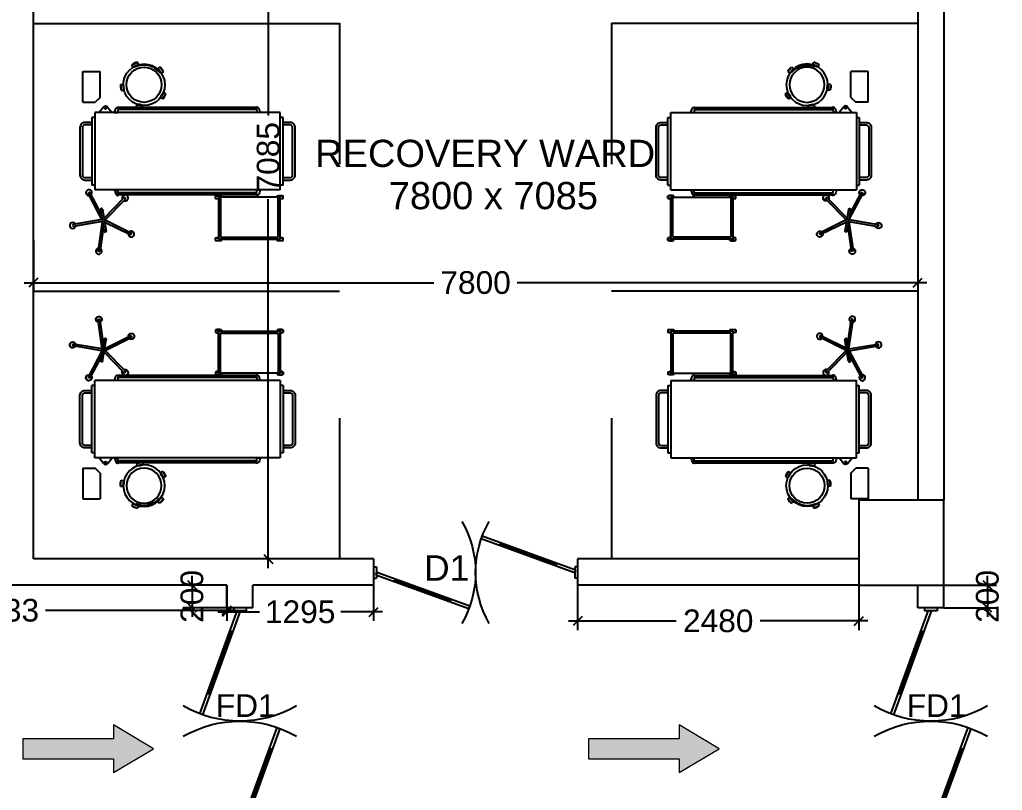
# Model space of a CAD drawing. Extents: x 7897917 to 8423973, y -6487334 to -6173396.
# Drawn here: x 7951683 to 7960350, y -6428769 to -6421973 of the extents above; entities that cross this region are included whole.
import ezdxf
from ezdxf.enums import TextEntityAlignment as Align

# ---------------------------------------------------------------- set-up
doc = ezdxf.new("R2010")
doc.units = 0
doc.header["$LTSCALE"] = 600
doc.header["$MEASUREMENT"] = 0
doc.header["$PDMODE"] = 35
doc.layers.get('0').update_dxf_attribs({"linetype": 'CONTINUOUS'})
doc.layers.get('Defpoints').update_dxf_attribs({"linetype": 'CONTINUOUS'})
for name, color, linetype in [('Beds', 33, 'CONTINUOUS'), ('DOOR', 32, 'CONTINUOUS'), ('Fire Door', 10, 'CONTINUOUS'), ('furniture', 33, 'CONTINUOUS'), ('joinery', 7, 'CONTINUOUS'), ('LA-column', 3, 'CONTINUOUS'), ('LOADING', 140, 'CONTINUOUS'), ('P-Wall', 8, 'CONTINUOUS'), ('Room Dim', 1, 'CONTINUOUS'), ('TEXT', 6, 'CONTINUOUS'), ('Walls', 7, 'CONTINUOUS'), ('Working Dim', 5, 'CONTINUOUS')]:
    doc.layers.add(name, color=color, linetype=linetype)
doc.styles.add('ari', font='arial.ttf')
doc.styles.add('ARIAL', font='arial.ttf')
doc.linetypes.add('ZIGZAG', pattern='A,0.0001,-0.2,[131,ltypeshp.shx,S=0.2,R=0,X=-0.2,Y=0],-0.4,[131,ltypeshp.shx,S=0.2,R=180,X=0.2,Y=0],-0.2', length=0.8001)
doc.dimstyles.new('int. dim', dxfattribs={"dimtxt": 450, "dimasz": 80, "dimexe": 80, "dimexo": 0, "dimgap": 70, "dimtad": 0, "dimdec": 0, "dimzin": 12, "dimdsep": 46, "dimtxsty": 'ari', "dimblk": 'OBLIQUE', "dimcen": 2, "dimdle": 80, "dimclrd": 256, "dimclre": 256, "dimclrt": 6, "dimadec": 0, "dimazin": 0, "dimtfac": 1, "dimtdec": 0, "dimtix": 1, "dimtmove": 2, "dimatfit": 3, "dimfxl": 1, "dimtolj": 1, "dimtzin": 0, "dimlwd": -1, "dimlwe": -1, "dimarcsym": 0})

# ---------------------------------------------------------------- blocks, each defined once
blk = doc.blocks.new('A$C15456D16')
at = {"layer": 'Fire Door'}
for p, q in [((978.6, 22.6), (65.1, 355.1)), ((978.6, 22.6), (65.1, 355.1)), ((978.7, 22.6), (65.1, 355.1)), ((969.1, -3.6), (55.6, 329)), ((969.1, -3.6), (55.6, 329)), ((969.2, -3.6), (55.6, 329)), ((247.8, 288.6), (238.3, 262.5)), ((247.8, 288.6), (238.3, 262.5)), ((247.8, 288.6), (238.3, 262.5)), ((791.2, 76), (243, 275.5)), ((791.2, 76), (243, 275.5)), ((791.2, 76), (243, 275.5)), ((795.9, 89.1), (786.4, 63)), ((795.9, 89.1), (786.4, 63)), ((795.9, 89.1), (786.4, 63)), ((-1000, 55.6), (-972.2, 55.6)), ((-1000, -55.6), (-1000, 55.6)), ((-1000, 55.6), (-972.2, 55.6)), ((-1000, -55.6), (-1000, 55.6)), ((-1000, 55.6), (-972.2, 55.6)), ((-1000, -55.6), (-1000, 55.6)), ((-978.6, -22.6), (-969.1, 3.6)), ((-978.6, -22.6), (-969.1, 3.6)), ((-978.6, -22.6), (-969.1, 3.6)), ((-972.2, -55.6), (-972.2, 55.6)), ((-972.2, -55.6), (-972.2, 55.6)), ((-972.2, -55.6), (-972.2, 55.6)), ((-969.1, 3.6), (-55.6, -329)), ((-969.1, 3.6), (-55.6, -329)), ((-969.1, 3.6), (-55.5, -329)), ((978.6, 22.6), (969.1, -3.6)), ((978.6, 22.6), (969.1, -3.6)), ((978.7, 22.6), (969.2, -3.6)), ((1000, 55.6), (972.2, 55.6)), ((972.2, -55.6), (972.2, 55.6)), ((1000, 55.6), (972.2, 55.6)), ((972.2, -55.6), (972.2, 55.6)), ((1000, 55.6), (972.2, 55.6)), ((972.2, -55.6), (972.2, 55.6)), ((1000, -55.6), (1000, 55.6)), ((1000, -55.6), (1000, 55.6)), ((1000, -55.6), (1000, 55.6)), ((-1000, -55.6), (-972.2, -55.6)), ((-1000, -55.6), (-972.2, -55.6)), ((-1000, -55.6), (-972.2, -55.6)), ((-978.6, -22.6), (-65.1, -355.1)), ((-978.6, -22.6), (-65.1, -355.1)), ((-978.6, -22.6), (-65, -355.1)), ((-795.9, -89.1), (-786.4, -63)), ((-795.9, -89.1), (-786.4, -63)), ((-795.9, -89.1), (-786.4, -63)), ((-791.2, -76), (-243, -275.5)), ((-791.2, -76), (-243, -275.5)), ((-791.2, -76), (-243, -275.5)), ((1000, -55.6), (972.2, -55.6)), ((1000, -55.6), (972.2, -55.6)), ((1000, -55.6), (972.2, -55.6)), ((-238.3, -262.5), (-247.8, -288.6)), ((-238.3, -262.5), (-247.8, -288.6)), ((-238.3, -262.5), (-247.8, -288.6))]:
    blk.add_line(p, q, dxfattribs=at)
at = {"layer": 'Fire Door', "extrusion": (0, 0, -1)}
for centre, major_axis, start_param, end_param in [((-1000, 0), (-1000, 0.1), 2.617886, 3.665084), ((-1000, 0), (-1000, 0.1), 2.617886, 3.665084), ((-1000, 0), (-1000, 0.1), 2.617886, 3.665084), ((1000, 0), (1000, 0.1), 2.618102, 3.665299), ((1000, 0), (1000, 0.1), 2.618102, 3.665299), ((1000, 0), (1000, 0.1), 2.618102, 3.665299)]:
    blk.add_ellipse(centre, major_axis=major_axis, ratio=1, start_param=start_param, end_param=end_param, dxfattribs=at)
blk = doc.blocks.new('_Oblique')
at = {"color": 0, "linetype": 'ByBlock', "lineweight": -2}
blk.add_line((-0.5, -0.5), (0.5, 0.5), dxfattribs=at)
blk = doc.blocks.new('*D1033')
at = {"layer": 'Defpoints', "color": 0, "transparency": 16777216}
for p in [(7959834.2, -6426958.7, 5.1), (7959834.2, -6427158.7), (7960218.7, -6427158.7)]:
    blk.add_point(p, dxfattribs=at)
at = {"layer": 'Working Dim', "transparency": 16777216}
for p, q in [((7960218.7, -6426958.7), (7960218.7, -6426878.7)), ((7959834.2, -6426958.7), (7960298.7, -6426958.7)), ((7960218.7, -6426958.7), (7960218.7, -6427158.7)), ((7959834.2, -6427158.7), (7960298.7, -6427158.7)), ((7960218.7, -6427158.7), (7960218.7, -6427238.7))]:
    blk.add_line(p, q, dxfattribs=at)
at = {"layer": 'Working Dim', "transparency": 16777216, "xscale": 80, "yscale": 80, "zscale": 80}
for p, rotation in [((7960218.7, -6426958.7), 270), ((7960218.7, -6427158.7), 90)]:
    blk.add_blockref('_Oblique', p, dxfattribs=dict(at, rotation=rotation))
at = {"layer": 'Working Dim', "color": 6, "transparency": 16777216, "insert": (7960218.7, -6427058.7), "char_height": 200, "attachment_point": 5, "rotation": 90, "style": 'ari'}
blk.add_mtext('\\A1;200', dxfattribs=at)
blk = doc.blocks.new('Z$W@#5624')
at = {"layer": 'DOOR'}
for p, q in [((19.2, 469.7), (840.4, 768.6)), ((27.7, 446.2), (848.9, 745.1)), ((187.7, 517.8), (680.4, 697.1)), ((676.2, 708.8), (684.7, 685.4)), ((183.4, 529.5), (192, 506)), ((0, 399.5), (0, 499.4)), ((0, 499.4), (25, 499.4)), ((19.2, 469.7), (27.7, 446.2)), ((25, 399.5), (25, 499.4)), ((1770, 452.6), (948.8, 153.7)), ((1778.6, 429.2), (1770, 452.6)), ((1797.8, 499.4), (1772.8, 499.4)), ((1772.8, 399.5), (1772.8, 499.4)), ((1797.8, 399.5), (1797.8, 499.4)), ((0, 399.5), (25, 399.5)), ((1778.6, 429.2), (957.4, 130.3)), ((1610.1, 381.1), (1117.3, 201.8)), ((1614.3, 369.4), (1605.8, 392.9)), ((1797.8, 399.5), (1772.8, 399.5)), ((1113.1, 213.5), (1121.6, 190.1))]:
    blk.add_line(p, q, dxfattribs=at)
at = {"layer": 'DOOR', "color": 145}
for centre, start_param, end_param in [((0, 449.4), 2.617994, 3.665191), ((1797.8, 449.4), -0.523599, 0.523599)]:
    blk.add_ellipse(centre, major_axis=(-898.9, 0), ratio=1, start_param=start_param, end_param=end_param, dxfattribs=at)
blk = doc.blocks.new('HF12177-P')
for p, q in [((-0.0196, -0.007), (-0.1885, 0.2255)), ((0, 0), (-0.1724, 0.2372)), ((0, 0), (0.1724, 0.2372)), ((0.0196, -0.007), (0.1885, 0.2255)), ((-0.0631, -0.027), (-0.2951, -0.1024)), ((-0.01, -0.0308), (-0.2889, -0.1214)), ((-0.12, -0.015), (-0.12, -0.019)), ((-0.112, -0.007), (0.112, -0.007)), ((-0.112, -0.027), (0.112, -0.027)), ((-0.1, -0.007), (-0.1, -0.027)), ((-0.01, -0.0308), (-0.01, -0.324)), ((0.01, -0.0308), (0.01, -0.324)), ((0.01, -0.0308), (0.2889, -0.1214)), ((0.0631, -0.027), (0.2951, -0.1024)), ((0.1, -0.007), (0.1, -0.027)), ((0.12, -0.015), (0.12, -0.019))]:
    blk.add_line(p, q)
for centre, radius, start, end in [((-0.1852, 0.2378), 0.03, 325.47122, 286.52878), ((-0.1821, 0.2302), 0.008, 126.37327, 216), ((0, -0.017), 0.315, 125.62673, 126.37327), ((-0.1788, 0.2325), 0.008, 36, 125.62673), ((0.1852, 0.2378), 0.03, 253.47122, 214.52878), ((0.1788, 0.2325), 0.008, 54.37327, 144), ((0, -0.017), 0.315, 53.62673, 54.37327), ((0.1821, 0.2302), 0.008, 324, 53.62673), ((-0.2996, -0.1144), 0.03, 37.47122, 358.52878), ((-0.112, -0.015), 0.008, 90, 180), ((-0.112, -0.019), 0.008, 180, 270), ((0.112, -0.015), 0.008, 0, 90), ((0.112, -0.019), 0.008, 270, 0), ((0.2996, -0.1144), 0.03, 181.47122, 142.52878), ((-0.2926, -0.11), 0.008, 108, 197.62673), ((0, -0.017), 0.315, 197.62673, 198.37327), ((-0.2914, -0.1138), 0.008, 198.37327, 288), ((0.2914, -0.1138), 0.008, 252, 341.62673), ((0.2926, -0.11), 0.008, 342.37327, 72), ((0, -0.017), 0.315, 341.62673, 342.37327), ((0, -0.332), 0.03, 109.47122, 70.52878), ((-0.002, -0.324), 0.008, 180, 269.62673), ((0, -0.017), 0.315, 269.62673, 270.37327), ((0.002, -0.324), 0.008, 270.37327, 0)]:
    blk.add_arc(centre, radius, start, end)
blk = doc.blocks.new('HF10037A-P')
for p, q in [((-0.0301, 0.4129), (-0.0301, 0.3879)), ((0.0299, 0.4129), (-0.0301, 0.4129)), ((0.0299, 0.4129), (0.0299, 0.3879)), ((0.0299, 0.3879), (-0.0301, 0.3879)), ((-0.2161, 0.2789), (-0.2303, 0.2206)), ((-0.2303, 0.2206), (-0.206, 0.2147)), ((-0.2161, 0.2789), (-0.1918, 0.273)), ((-0.1918, 0.273), (-0.206, 0.2147)), ((0.1909, 0.2372), (0.2004, 0.2402)), ((0.1911, 0.2695), (0.2149, 0.2771)), ((0.1911, 0.2695), (0.2094, 0.2124)), ((0.2094, 0.2124), (0.2332, 0.22)), ((0.2149, 0.2771), (0.2332, 0.22)), ((-0.1637, 0.0065), (-0.1487, 0.0264)), ((-0.1637, 0.0065), (-0.1157, -0.0296)), ((-0.1487, 0.0264), (-0.1007, -0.0096)), ((0.0965, -0.0108), (0.1459, 0.0231)), ((0.1106, -0.0314), (0.1601, 0.0025)), ((0.1107, 0.0109), (0.1162, 0.0026)), ((0.1601, 0.0025), (0.1459, 0.0231)), ((-0.1157, -0.0296), (-0.1007, -0.0096)), ((0.1106, -0.0314), (0.0965, -0.0108))]:
    blk.add_line(p, q)
for radius in [0.21, 0.1775]:
    blk.add_circle((0, 0.1775), radius)
for centre, radius, start, end in [((-0.0001, 0.3254), 0.0925, 71.07536, 108.92464), ((-0.0001, 0.4754), 0.0925, 251.07536, 288.92464), ((-0.1382, 0.229), 0.0925, 147.34193, 185.19122), ((-0.2839, 0.2646), 0.0925, 327.34193, 5.19122), ((0, 0.1775), 0.2, 303.60368, 17.3657), ((0.2836, 0.2676), 0.0925, 178.84116, 216.69044), ((0.1407, 0.2219), 0.0925, 358.84116, 36.69044), ((-0.0871, 0.0584), 0.0925, 214.18748, 252.03677), ((-0.1772, -0.0615), 0.0925, 34.18748, 72.03677), ((0.1707, -0.066), 0.0925, 105.51211, 143.3614), ((0.0859, 0.0577), 0.0925, 285.51211, 323.3614)]:
    blk.add_arc(centre, radius, start, end)
blk = doc.blocks.new('ME17678-P')
at = {"layer": 'furniture', "color": 21}
for p, q in [((-0.05, 0.175), (0.26, 0.175)), ((-0.05, 0.175), (-0.05, 0.05)), ((0.26, 0.175), (0.26, 0)), ((0, 0), (-0.05, 0.05)), ((0, 0), (0.26, 0))]:
    blk.add_line(p, q, dxfattribs=at)
blk = doc.blocks.new('A$C6969112B')
at = {"layer": 'furniture', "color": 8}
for p, q in [((477.6, 1766.3), (1159.9, 1766.3)), ((477.6, 130.9), (477.6, 1766.3)), ((521.2, 1792.5), (1116.3, 1792.5)), ((521.2, 1766.3), (521.2, 1792.5)), ((1116.3, 1766.3), (1116.3, 1792.5)), ((1159.9, 130.9), (1159.9, 1766.3)), ((428.3, 1689), (477.6, 1728.6)), ((428.3, 1654.1), (477.6, 1614.5)), ((476, 1595), (476, 1560.9)), ((1161.6, 1595), (1161.6, 1560.9)), ((432.3, 1559.1), (432.3, 1556.9)), ((433.9, 342.6), (433.9, 1556.9)), ((451.4, 342.6), (451.4, 1556.9)), ((453, 1559.1), (453, 1556.9)), ((1184.5, 1559.1), (1184.5, 1556.9)), ((1186.1, 342.6), (1186.1, 1556.9)), ((1203.6, 342.6), (1203.6, 1556.9)), ((1205.2, 1559.1), (1205.2, 1556.9)), ((1234.1, 702.5), (1212.3, 702.5)), ((1212.3, 702.5), (1212.3, 650.2)), ((1234.1, 702.5), (1234.1, 676.4)), ((1605, 702.5), (1583.2, 702.5)), ((1583.2, 702.5), (1583.2, 676.4)), ((1605, 702.5), (1605, 650.2)), ((1223.2, 650.2), (1212.3, 650.2)), ((1223.2, 130.9), (1223.2, 676.4)), ((1223.2, 676.4), (1594.1, 676.4)), ((1223.2, 658.9), (1576.7, 658.9)), ((1576.7, 658.9), (1576.7, 148.4)), ((1594.1, 676.4), (1594.1, 130.9)), ((1605, 650.2), (1594.1, 650.2)), ((432.3, 340.4), (432.3, 342.6)), ((453, 340.4), (453, 342.6)), ((476, 304.5), (476, 338.6)), ((1161.6, 304.5), (1161.6, 338.6)), ((1184.5, 340.4), (1184.5, 342.6)), ((1205.2, 340.4), (1205.2, 342.6)), ((1159.9, 130.9), (477.6, 130.9)), ((521.2, 104.7), (521.2, 130.9)), ((1116.3, 104.7), (521.2, 104.7)), ((1116.3, 104.7), (1116.3, 130.9)), ((1223.2, 157.1), (1212.3, 157.1)), ((1212.3, 157.1), (1212.3, 104.7)), ((1234.1, 104.7), (1212.3, 104.7)), ((1576.7, 148.4), (1223.2, 148.4)), ((1594.1, 130.9), (1223.2, 130.9)), ((1234.1, 130.9), (1234.1, 104.7)), ((1583.2, 130.9), (1583.2, 104.7)), ((1605, 104.7), (1583.2, 104.7)), ((1605, 157.1), (1594.1, 157.1)), ((1605, 157.1), (1605, 104.7))]:
    blk.add_line(p, q, dxfattribs=at)
for points in [[(564.9, 1792.5), (564.9, 1853.6, -0.414214), (608.5, 1897.3), (1029, 1897.3, -0.414214), (1072.7, 1853.6), (1072.7, 1792.5)], [(586.7, 1792.5), (586.7, 1853.6, -0.414214), (608.5, 1875.4), (1029, 1875.4, -0.414214), (1050.8, 1853.6), (1050.8, 1792.5)], [(476, 1592.7), (451.4, 1585, 0.318781), (430, 1563.1), (430, 1559.1), (455.4, 1559.1), (455.4, 1563.1), (476, 1563.1)], [(1161.6, 1592.7), (1186.1, 1585, -0.318781), (1207.6, 1563.1), (1207.6, 1559.1), (1182.1, 1559.1), (1182.1, 1563.1), (1161.6, 1563.1)], [(476, 306.8), (451.4, 314.4, -0.318781), (430, 336.4), (430, 340.4), (455.4, 340.4), (455.4, 336.4), (476, 336.4)], [(1161.6, 306.8), (1186.1, 314.4, 0.318781), (1207.6, 336.4), (1207.6, 340.4), (1182.1, 340.4), (1182.1, 336.4), (1161.6, 336.4)], [(1072.7, 104.7), (1072.7, 43.6, -0.414214), (1029, 0), (608.5, 0, -0.414214), (564.9, 43.6), (564.9, 104.7)], [(1050.8, 104.7), (1050.8, 43.6, -0.414214), (1029, 21.8), (608.5, 21.8, -0.414214), (586.7, 43.6), (586.7, 104.7)]]:
    blk.add_lwpolyline(points, format="xyb", dxfattribs=at)
for points in [[(476, 1595), (477.6, 1595)], [(476, 1560.9), (477.6, 1560.9)], [(1161.6, 1595), (1159.9, 1595)], [(1161.6, 1560.9), (1159.9, 1560.9)], [(432.3, 1556.9), (453, 1556.9)], [(1205.2, 1556.9), (1184.5, 1556.9)], [(432.3, 342.6), (453, 342.6)], [(476, 338.6), (477.6, 338.6)], [(476, 304.5), (477.6, 304.5)], [(1161.6, 338.6), (1159.9, 338.6)], [(1161.6, 304.5), (1159.9, 304.5)], [(1205.2, 342.6), (1184.5, 342.6)]]:
    blk.add_lwpolyline(points, dxfattribs=at)
blk.add_circle((435.1, 1671.6), 9.27, dxfattribs=at)
for centre, radius, start, end in [((440.7, 1671.6), 21.4, 125.42703, 234.57297), ((1288.7, 676.4), 80.7, 161.07536, 198.92464), ((1157.8, 676.4), 80.7, 0, 18.92464), ((1659.6, 676.4), 80.7, 161.07536, 180), ((1528.7, 676.4), 80.7, 341.07536, 18.92464), ((1288.7, 130.9), 80.7, 161.07536, 198.92464), ((1157.8, 130.9), 80.7, 341.07536, 0), ((1659.6, 130.9), 80.7, 180, 198.92464), ((1528.7, 130.9), 80.7, 341.07536, 18.92464)]:
    blk.add_arc(centre, radius, start, end, dxfattribs=at)
at = {"layer": 'LOADING', "color": 8, "yscale": 872.7299101983663, "zscale": 872.7299101979671}
for name, p, xscale, rotation in [('HF12177-P', (1424.7, 1676), -872.7299101979006, 170.2976301882088), ('HF10037A-P', (215.1, 1178), -872.7299102004868, 353.6512974186875)]:
    blk.add_blockref(name, p, dxfattribs=dict(at, xscale=xscale, rotation=rotation))
at = {"layer": 'LOADING', "color": 8, "xscale": -872.7299101983663, "yscale": 872.7299101983663, "zscale": 872.7299101979671}
blk.add_blockref('ME17678-P', (343.2, 1718.8), dxfattribs=at)
blk = doc.blocks.new('*D1500')
at = {"layer": 'Defpoints', "color": 0, "transparency": 16777216}
for p in [(7953510, -6426958.7), (7954804, -6426958.7, 5.1), (7954804, -6427195.6)]:
    blk.add_point(p, dxfattribs=at)
at = {"layer": 'Working Dim', "transparency": 16777216}
for p, q in [((7953510, -6426958.7), (7953510, -6427275.6)), ((7954804, -6426958.7), (7954804, -6427275.6)), ((7953430, -6427195.6), (7953797, -6427195.6)), ((7954884, -6427195.6), (7954517, -6427195.6))]:
    blk.add_line(p, q, dxfattribs=at)
at = {"layer": 'Working Dim', "transparency": 16777216, "xscale": 80, "yscale": 80, "zscale": 80, "rotation": 180}
blk.add_blockref('_Oblique', (7953510, -6427195.6), dxfattribs=at)
at = {"layer": 'Working Dim', "transparency": 16777216, "xscale": 80, "yscale": 80, "zscale": 80}
blk.add_blockref('_Oblique', (7954804, -6427195.6), dxfattribs=at)
at = {"layer": 'Working Dim', "color": 6, "transparency": 16777216, "insert": (7954157, -6427195.6), "char_height": 200, "attachment_point": 5, "style": 'ari'}
blk.add_mtext('\\A1;1295', dxfattribs=at)
blk = doc.blocks.new('*D1501')
at = {"layer": 'Defpoints', "color": 0, "transparency": 16777216}
for p in [(7949577, -6426958.7, 13.3), (7953510, -6426958.7), (7953510, -6427181.9)]:
    blk.add_point(p, dxfattribs=at)
at = {"layer": 'Working Dim', "transparency": 16777216}
for p, q in [((7949577, -6426958.7), (7949577, -6427261.9)), ((7953510, -6426958.7), (7953510, -6427261.9)), ((7949497, -6427181.9), (7951174.9, -6427181.9)), ((7953590, -6427181.9), (7951912.1, -6427181.9))]:
    blk.add_line(p, q, dxfattribs=at)
at = {"layer": 'Working Dim', "transparency": 16777216, "xscale": 80, "yscale": 80, "zscale": 80, "rotation": 180}
blk.add_blockref('_Oblique', (7949577, -6427181.9), dxfattribs=at)
at = {"layer": 'Working Dim', "transparency": 16777216, "xscale": 80, "yscale": 80, "zscale": 80}
blk.add_blockref('_Oblique', (7953510, -6427181.9), dxfattribs=at)
at = {"layer": 'Working Dim', "color": 6, "transparency": 16777216, "insert": (7951543.5, -6427181.9), "char_height": 200, "attachment_point": 5, "style": 'ari'}
blk.add_mtext('\\A1;3933', dxfattribs=at)
blk = doc.blocks.new('*D1502')
at = {"layer": 'Defpoints', "color": 0, "transparency": 16777216}
for p in [(7951804, -6423921.5), (7959604, -6423921.5), (7959604, -6424292.3)]:
    blk.add_point(p, dxfattribs=at)
at = {"layer": 'Working Dim', "transparency": 16777216}
for p, q in [((7951804, -6423921.5), (7951804, -6424372.3)), ((7959604, -6423921.5), (7959604, -6424372.3)), ((7951724, -6424292.3), (7955336.6, -6424292.3)), ((7959684, -6424292.3), (7956071.5, -6424292.3))]:
    blk.add_line(p, q, dxfattribs=at)
at = {"layer": 'Working Dim', "transparency": 16777216, "xscale": 80, "yscale": 80, "zscale": 80, "rotation": 180}
blk.add_blockref('_Oblique', (7951804, -6424292.3), dxfattribs=at)
at = {"layer": 'Working Dim', "transparency": 16777216, "xscale": 80, "yscale": 80, "zscale": 80}
blk.add_blockref('_Oblique', (7959604, -6424292.3), dxfattribs=at)
at = {"layer": 'Working Dim', "color": 6, "transparency": 16777216, "insert": (7955704, -6424292.3), "char_height": 200, "attachment_point": 5, "style": 'ari'}
blk.add_mtext('\\A1;7800', dxfattribs=at)
blk = doc.blocks.new('*D1503')
at = {"layer": 'Defpoints', "color": 0, "transparency": 16777216}
for p in [(7953875.6, -6419643.7), (7954275.4, -6419643.7, 16), (7954275.4, -6426728.7, 13.3)]:
    blk.add_point(p, dxfattribs=at)
at = {"layer": 'Working Dim', "transparency": 16777216}
for p, q in [((7953875.6, -6419563.7), (7953875.6, -6422817.7)), ((7954275.4, -6419643.7), (7953795.6, -6419643.7)), ((7953875.6, -6426808.7), (7953875.6, -6423554.8)), ((7954275.4, -6426728.7), (7953795.6, -6426728.7))]:
    blk.add_line(p, q, dxfattribs=at)
at = {"layer": 'Working Dim', "transparency": 16777216, "xscale": 80, "yscale": 80, "zscale": 80}
for p, rotation in [((7953875.6, -6419643.7), 90), ((7953875.6, -6426728.7), 270)]:
    blk.add_blockref('_Oblique', p, dxfattribs=dict(at, rotation=rotation))
at = {"layer": 'Working Dim', "color": 6, "transparency": 16777216, "insert": (7953875.6, -6423186.2), "char_height": 200, "attachment_point": 5, "rotation": 90, "style": 'ari'}
blk.add_mtext('\\A1;7085', dxfattribs=at)
blk = doc.blocks.new('*D1632')
at = {"layer": 'Defpoints', "color": 0, "transparency": 16777216}
for p in [(7953510, -6426958.7), (7953203.2, -6427158.7), (7953510, -6427158.7)]:
    blk.add_point(p, dxfattribs=at)
at = {"layer": 'Working Dim', "transparency": 16777216}
for p, q in [((7953203.2, -6426958.7), (7953203.2, -6426878.7)), ((7953510, -6426958.7), (7953123.2, -6426958.7)), ((7953203.2, -6426958.7), (7953203.2, -6427158.7)), ((7953510, -6427158.7), (7953123.2, -6427158.7)), ((7953203.2, -6427158.7), (7953203.2, -6427238.7))]:
    blk.add_line(p, q, dxfattribs=at)
at = {"layer": 'Working Dim', "transparency": 16777216, "xscale": 80, "yscale": 80, "zscale": 80}
for p, rotation in [((7953203.2, -6426958.7), 270), ((7953203.2, -6427158.7), 90)]:
    blk.add_blockref('_Oblique', p, dxfattribs=dict(at, rotation=rotation))
at = {"layer": 'Working Dim', "color": 6, "transparency": 16777216, "insert": (7953203.2, -6427058.7), "char_height": 200, "attachment_point": 5, "rotation": 90, "style": 'ari'}
blk.add_mtext('\\A1;200', dxfattribs=at)
blk = doc.blocks.new('*D1646')
at = {"layer": 'Defpoints', "color": 0, "transparency": 16777216}
for p in [(7956604, -6426958.7), (7959084, -6426958.7, 1.7), (7956604, -6427275.3)]:
    blk.add_point(p, dxfattribs=at)
at = {"layer": 'Working Dim', "transparency": 16777216}
for p, q in [((7956604, -6426958.7), (7956604, -6427355.3)), ((7959084, -6426958.7), (7959084, -6427355.3)), ((7956524, -6427275.3), (7957474, -6427275.3)), ((7959164, -6427275.3), (7958214, -6427275.3))]:
    blk.add_line(p, q, dxfattribs=at)
at = {"layer": 'Working Dim', "transparency": 16777216, "xscale": 80, "yscale": 80, "zscale": 80, "rotation": 180}
blk.add_blockref('_Oblique', (7956604, -6427275.3), dxfattribs=at)
at = {"layer": 'Working Dim', "transparency": 16777216, "xscale": 80, "yscale": 80, "zscale": 80}
blk.add_blockref('_Oblique', (7959084, -6427275.3), dxfattribs=at)
at = {"layer": 'Working Dim', "color": 6, "transparency": 16777216, "insert": (7957844, -6427275.3), "char_height": 200, "attachment_point": 5, "style": 'ari'}
blk.add_mtext('\\A1;2480', dxfattribs=at)
blk = doc.blocks.new('A$C279266B1')
at = {"lineweight": 0}
h = blk.add_hatch(color=3, dxfattribs=at)
h.set_gradient(color1=(55, 181, 38), color2=(106, 220, 91), rotation=90, one_color=1, tint=0.61, name='CYLINDER')
h.paths.add_polyline_path([(0, -88.1), (-797.7, -88.1), (-797.7, -210.9), (-1151.8, 0), (-797.7, 210.9), (-797.7, 88.1), (0, 88.1)])
at = {"color": 7, "lineweight": 0, "flags": 128}
blk.add_lwpolyline([(0, -88.1), (-797.7, -88.1), (-797.7, -210.9), (-1151.8, 0), (-797.7, 210.9), (-797.7, 88.1), (0, 88.1), (0, -88.1)], dxfattribs=at)

msp = doc.modelspace()

# ---------------------------------------------------------------- linework, layer by layer
at = {"layer": 'Beds', "linetype": 'ZIGZAG', "ltscale": 0.6}
for p, q in [((7951804.043, -6422005.867), (7954504.28, -6422005.867)), ((7954504.28, -6422004.026), (7954504.28, -6423246.526)), ((7956903.807, -6422004.026), (7956903.807, -6423246.526)), ((7959604.043, -6422005.867), (7956903.807, -6422005.867)), ((7951804.043, -6424368.003), (7954504.28, -6424368.003)), ((7959604.043, -6424368.003), (7956903.807, -6424368.003)), ((7954504.28, -6425486.234), (7954504.28, -6426728.734)), ((7956903.807, -6425486.234), (7956903.807, -6426728.734))]:
    msp.add_line(p, q, dxfattribs=at)
at = {"layer": 'LA-column', "color": 2, "elevation": 1.721, "flags": 128}
msp.add_lwpolyline([(7959084.046, -6426958.688), (7959834.046, -6426958.688), (7959834.046, -6426208.688), (7959084.046, -6426208.688)], close=True, dxfattribs=at)
at = {"layer": 'Walls', "linetype": 'Continuous'}
for p, q in [((7951804.043, -6426728.685), (7951804.043, -6419643.709)), ((7959834.043, -6419643.735), (7959834.043, -6426208.688)), ((7959834.043, -6419643.735), (7959834.043, -6426208.738)), ((7959604.043, -6421558.865), (7959604.043, -6426208.688)), ((7959604.043, -6421558.865), (7959604.043, -6426208.738)), ((7954804.043, -6426728.734), (7951804.043, -6426728.685)), ((7954804.043, -6426728.738), (7954804.043, -6426958.738)), ((7959084.046, -6426728.691, 4.838), (7956604.043, -6426728.738)), ((7956604.043, -6426728.738), (7956604.043, -6426958.738)), ((7953509.954, -6426958.734), (7949577.043, -6426958.734)), ((7953509.954, -6427158.691), (7953509.954, -6426958.691)), ((7953739.954, -6427158.691), (7953739.954, -6426958.691)), ((7954804.043, -6426958.734), (7953739.954, -6426958.734)), ((7959084.046, -6426958.691, 4.838), (7956604.043, -6426958.738)), ((7959603.954, -6427158.702), (7959603.954, -6426958.702)), ((7959603.954, -6427158.702), (7959603.954, -6426958.702)), ((7959833.954, -6427158.702), (7959833.954, -6426958.702)), ((7959833.954, -6427158.702), (7959833.954, -6426958.702)), ((7953739.954, -6427158.691), (7953509.954, -6427158.691)), ((7959833.954, -6427158.702), (7959603.954, -6427158.702)), ((7959833.954, -6427158.702), (7959603.954, -6427158.702))]:
    msp.add_line(p, q, dxfattribs=at)

# ---------------------------------------------------------------- block references
at = {"layer": 'DOOR', "linetype": 'Continuous', "xscale": -1.001247152686119, "yscale": 1.001247151754797, "zscale": 1.001247151796086, "rotation": 180}
msp.add_blockref('Z$W@#5624', (7954804.043, -6426397.071), dxfattribs=at)
at = {"layer": 'Fire Door', "color": 3, "lineweight": 0, "rotation": 90}
for p in [(7953624.954, -6428158.71), (7959718.954, -6428158.72)]:
    msp.add_blockref('A$C15456D16', p, dxfattribs=at)
at = {"layer": 'P-Wall', "xscale": -1}
for p, rotation in [((7954112.2, -6422314.599), 90), ((7957295.886, -6426314.256), 270)]:
    msp.add_blockref('A$C6969112B', p, dxfattribs=dict(at, rotation=rotation))
at = {"layer": 'P-Wall'}
for p, rotation in [((7957295.886, -6422314.599), 270), ((7954112.2, -6426314.256), 90)]:
    msp.add_blockref('A$C6969112B', p, dxfattribs=dict(at, rotation=rotation))
at = {"layer": 'Room Dim', "color": 3, "lineweight": 0, "xscale": -1}
for p in [(7951711.528, -6428401.939), (7956701.044, -6428401.939)]:
    msp.add_blockref('A$C279266B1', p, dxfattribs=at)

# ---------------------------------------------------------------- texts
at = {"layer": 'Fire Door', "style": 'ARIAL'}
for p in [(7953677.038, -6428121.772), (7959771.038, -6428121.782)]:
    msp.add_text('FD1', height=200, dxfattribs=at).set_placement(p, align=Align.CENTER)
at = {"layer": 'joinery', "style": 'ari'}
msp.add_text('D1', height=225, dxfattribs=at).set_placement((7955248.537, -6426920.91, -13.147))
at = {"layer": 'Room Dim', "style": 'ARIAL'}
msp.add_text('7800 x 7085', height=240, dxfattribs=at).set_placement((7955860.877, -6423644.058), align=Align.CENTER)
at = {"layer": 'TEXT', "color": 7, "style": 'ARIAL'}
msp.add_text('RECOVERY WARD', height=240, dxfattribs=at).set_placement((7955788.424, -6423271.794), align=Align.CENTER)

# ---------------------------------------------------------------- dimensions: what is measured, and where the dimension line sits
at = {"layer": 'Working Dim'}
for base, p1, p2, angle, override, picture, middle in [((7953875.628, -6419643.702), (7954275.363, -6426728.734, 13.302), (7954275.363, -6419643.702, 15.998), 90, {"dimtxt": 200}, '*D1503', (7953875.628, -6423186.218)), ((7953203.234, -6427158.691), (7953509.954, -6426958.734), (7953509.954, -6427158.691), 90, {"dimtxt": 200, "dimarcsym": 1}, '*D1632', (7953203.234, -6427058.712)), ((7960218.746, -6427158.702), (7959834.224, -6426958.688, 5.131), (7959834.224, -6427158.702), 90, {"dimtxt": 200, "dimarcsym": 1}, '*D1033', (7960218.746, -6427058.695)), ((7956604.043, -6427275.305), (7959084.046, -6426958.688, 1.721), (7956604.043, -6426958.738), 180, {"dimtxt": 200, "dimarcsym": 1}, '*D1646', (7957844.045, -6427275.305))]:
    dim = msp.add_linear_dim(base=base, p1=p1, p2=p2, angle=angle, dimstyle='int. dim', override=override, dxfattribs=at)
    dim.commit()
    dim.dimension.update_dxf_attribs({"geometry": picture, "text_midpoint": middle})
for base, p1, p2, picture, middle in [((7959604.043, -6424292.277), (7951804.043, -6423921.503), (7959604.043, -6423921.503), '*D1502', (7955704.043, -6424292.277)), ((7953509.954, -6427181.869), (7949577.043, -6426958.734, 13.302), (7953509.954, -6426958.734), '*D1501', (7951543.499, -6427181.869))]:
    dim = msp.add_linear_dim(base=base, p1=p1, p2=p2, dimstyle='int. dim', override={"dimtxt": 200}, dxfattribs=at)
    dim.commit()
    dim.dimension.update_dxf_attribs({"geometry": picture, "text_midpoint": middle})
dim = msp.add_linear_dim(base=(7954804.043, -6427195.584), p1=(7953509.954, -6426958.734), p2=(7954804.043, -6426958.738, 5.131), text='1295', dimstyle='int. dim', override={"dimtxt": 200}, dxfattribs=at)
dim.commit()
dim.dimension.update_dxf_attribs({"geometry": '*D1500', "text_midpoint": (7954156.999, -6427195.584)})

doc.saveas('drawing.dxf')
